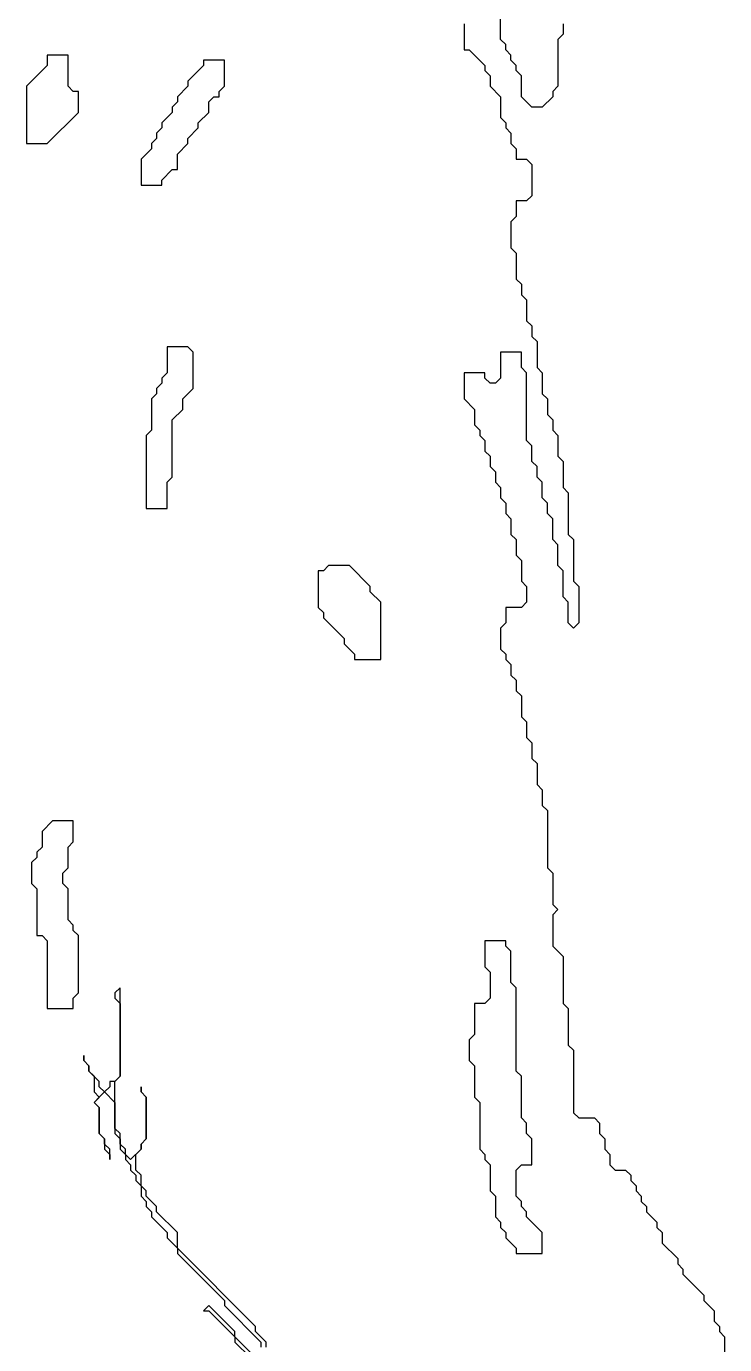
# Model space of a CAD drawing. Header units: metres. Extents: x 0 to 500, y 0 to 703.
# Drawn here: x 306.5 to 323.25, y 493.94 to 525.56 of the extents above; entities that cross this region are included whole.
import ezdxf

# ---------------------------------------------------------------- set-up
doc = ezdxf.new("R2010")
doc.units = ezdxf.units.M

msp = doc.modelspace()

# ---------------------------------------------------------------- linework, layer by layer
for points in [[(319.375, 525.625), (319.375, 525.375), (319.25, 525.25), (319.25, 524.125), (319.125, 524), (319.125, 523.875), (318.875, 523.625), (318.625, 523.625), (318.375, 523.875), (318.375, 524.375), (318.25, 524.5), (318.25, 524.625), (318.125, 524.75), (318.125, 524.875), (318, 525), (318, 525.125), (317.875, 525.25), (317.875, 526.125)], [(317, 525.625), (317, 525), (317.125, 525), (317.5, 524.625), (317.5, 524.5), (317.625, 524.375), (317.625, 524.125), (317.875, 523.875), (317.875, 523.375), (318, 523.25), (318, 523.125), (318.125, 523), (318.125, 522.75), (318.25, 522.625), (318.25, 522.375), (318.5, 522.375), (318.625, 522.25), (318.625, 521.5), (318.5, 521.375), (318.25, 521.375), (318.25, 521), (318.125, 520.875), (318.125, 520.25), (318.25, 520.125), (318.25, 519.5), (318.375, 519.375), (318.375, 519.125), (318.5, 519), (318.5, 518.5), (318.625, 518.375), (318.625, 518.125), (318.75, 518), (318.75, 517.375), (318.875, 517.25), (318.875, 516.75), (319, 516.625), (319, 516.25), (319.125, 516.125), (319.125, 515.875), (319.25, 515.75), (319.25, 515.25), (319.375, 515.125), (319.375, 514.5), (319.5, 514.375), (319.5, 513.375), (319.625, 513.25), (319.625, 512.25), (319.75, 512.125), (319.75, 511.25), (319.625, 511.125), (319.5, 511.25), (319.5, 511.75), (319.375, 511.875), (319.375, 512.5), (319.25, 512.625), (319.25, 513.125), (319.125, 513.25), (319.125, 513.75), (319, 513.875), (319, 514.125), (318.875, 514.25), (318.875, 514.625), (318.75, 514.75), (318.75, 515), (318.625, 515.125), (318.625, 515.5), (318.5, 515.625), (318.5, 517.25), (318.375, 517.375), (318.375, 517.75), (317.875, 517.75), (317.875, 517.125), (317.75, 517), (317.625, 517), (317.5, 517.125), (317.5, 517.25), (317, 517.25), (317, 516.625), (317.25, 516.375), (317.25, 516), (317.375, 515.875), (317.375, 515.75), (317.5, 515.625), (317.5, 515.375), (317.625, 515.25), (317.625, 515), (317.75, 514.875), (317.75, 514.625), (317.875, 514.5), (317.875, 514.25), (318, 514.125), (318, 513.875), (318.125, 513.75), (318.125, 513.375), (318.25, 513.25), (318.25, 512.875), (318.375, 512.75), (318.375, 512.25), (318.5, 512.125), (318.5, 511.75), (318.375, 511.625), (318, 511.625), (318, 511.25), (317.875, 511.125), (317.875, 510.625), (318, 510.5), (318, 510.375), (318.125, 510.25), (318.125, 510), (318.25, 509.875), (318.25, 509.625), (318.375, 509.5), (318.375, 509), (318.5, 508.875), (318.5, 508.5), (318.625, 508.375), (318.625, 508), (318.75, 507.875), (318.75, 507.375), (318.875, 507.25), (318.875, 506.875), (319, 506.75), (319, 505.375), (319.125, 505.25), (319.125, 504.5), (319.25, 504.375), (319.125, 504.25), (319.125, 503.5), (319.375, 503.25), (319.375, 502.125), (319.5, 502), (319.5, 501.125), (319.625, 501), (319.625, 499.5), (319.75, 499.375), (320.125, 499.375), (320.25, 499.25), (320.25, 499), (320.375, 498.875), (320.375, 498.625), (320.5, 498.5), (320.5, 498.25), (320.625, 498.125), (320.875, 498.125), (321, 498), (321, 497.875), (321.125, 497.75), (321.125, 497.625), (321.25, 497.5), (321.25, 497.375), (321.375, 497.25), (321.375, 497.125), (321.625, 496.875), (321.625, 496.75), (321.75, 496.625), (321.75, 496.375), (322.125, 496), (322.125, 495.875), (322.25, 495.75), (322.25, 495.625), (322.75, 495.125), (322.75, 495), (323, 494.75), (323, 494.5), (323.125, 494.375), (323.125, 494.25), (323.25, 494.125), (323.25, 493.5)], [(312.25, 493.875), (312.25, 494), (312, 494.25), (312, 494.375), (310.125, 496.25), (310.125, 496.625), (309.625, 497.125), (309.625, 497.25), (309.375, 497.5), (309.375, 497.625), (309.25, 497.75), (309.25, 498), (309.125, 498.125), (309.125, 498.5), (309.25, 498.625), (309.25, 498.75), (309.375, 498.875), (309.375, 499.875), (309.25, 500), (309.25, 500.125), (309.25, 500), (309.375, 499.875), (309.375, 498.875), (309.25, 498.75), (309.25, 498.625), (309, 498.375), (308.875, 498.5), (308.875, 498.625), (308.75, 498.75), (308.75, 499), (308.625, 499.125), (308.625, 500.25), (308.75, 500.375), (308.75, 502.5), (308.625, 502.375), (308.625, 502.25), (308.75, 502.125), (308.75, 500.375), (308.625, 500.25), (308.5, 500.25), (308.5, 500.125), (308.375, 500), (308.25, 500.125), (308.25, 500.25), (308, 500.5), (308, 500.625), (307.875, 500.75), (307.875, 500.875), (307.875, 500.75), (308, 500.625), (308, 500.5), (308.125, 500.375), (308.125, 500), (308.25, 499.875), (308.125, 499.75), (308.25, 499.625), (308.25, 499), (308.375, 498.875), (308.375, 498.625), (308.5, 498.5), (308.5, 498.375), (308.5, 498.625), (308.375, 498.75), (308.375, 498.875), (308.25, 499), (308.25, 499.625), (308.125, 499.75), (308.375, 500), (308.625, 499.75), (308.625, 499), (308.75, 498.875), (308.75, 498.625), (308.875, 498.5), (308.875, 498.375), (309, 498.25), (309, 498.125), (309.125, 498), (309.125, 497.875), (309.25, 497.75), (309.25, 497.5), (309.375, 497.375), (309.375, 497.25), (309.5, 497.125), (309.5, 497), (309.875, 496.625), (309.875, 496.5), (310.125, 496.25), (310.125, 496.125), (311.25, 495), (311.25, 494.875), (312.125, 494), (312.125, 493.875)], [(312.125, 493.5), (311.5, 494.125), (311.5, 494.25), (310.875, 494.875), (310.75, 494.75), (310.875, 494.75), (311.5, 494.125), (311.5, 494), (311.875, 493.625)]]:
    msp.add_lwpolyline(points)
for points in [[(307, 524.875), (307, 524.625), (306.5, 524.125), (306.5, 522.75), (307, 522.75), (307.75, 523.5), (307.75, 524), (307.625, 524), (307.5, 524.125), (307.5, 524.875)], [(310.75, 524.75), (310.75, 524.625), (310.375, 524.25), (310.375, 524.125), (310.125, 523.875), (310.125, 523.75), (310, 523.625), (310, 523.5), (309.75, 523.25), (309.75, 523.125), (309.625, 523), (309.625, 522.875), (309.5, 522.75), (309.5, 522.625), (309.25, 522.375), (309.25, 521.75), (309.75, 521.75), (309.75, 521.875), (310, 522.125), (310.125, 522.125), (310.125, 522.5), (310.375, 522.75), (310.375, 522.875), (310.625, 523.125), (310.625, 523.25), (310.875, 523.5), (310.875, 523.75), (311, 523.875), (311.125, 523.875), (311.125, 524), (311.25, 524.125), (311.25, 524.75)], [(309.875, 517.875), (309.875, 517.25), (309.75, 517.125), (309.75, 517), (309.625, 516.875), (309.625, 516.75), (309.5, 516.625), (309.5, 515.875), (309.375, 515.75), (309.375, 514), (309.875, 514), (309.875, 514.625), (310, 514.75), (310, 516.125), (310.25, 516.375), (310.25, 516.625), (310.5, 516.875), (310.5, 517.75), (310.375, 517.875)], [(313.75, 512.625), (313.625, 512.5), (313.5, 512.5), (313.5, 511.625), (313.625, 511.5), (313.625, 511.375), (314.125, 510.875), (314.125, 510.75), (314.375, 510.5), (314.375, 510.375), (315, 510.375), (315, 511.75), (314.75, 512), (314.75, 512.125), (314.25, 512.625)], [(307.125, 506.5), (306.875, 506.25), (306.875, 505.875), (306.75, 505.75), (306.75, 505.625), (306.625, 505.5), (306.625, 505), (306.75, 504.875), (306.75, 503.75), (306.875, 503.75), (307, 503.625), (307, 502), (307.625, 502), (307.625, 502.25), (307.75, 502.375), (307.75, 503.75), (307.625, 503.875), (307.625, 504), (307.5, 504.125), (307.5, 504.875), (307.375, 505), (307.375, 505.25), (307.5, 505.375), (307.5, 505.875), (307.625, 506), (307.625, 506.5)], [(317.5, 503.625), (317.5, 503), (317.625, 502.875), (317.625, 502.25), (317.5, 502.125), (317.25, 502.125), (317.25, 501.375), (317.125, 501.25), (317.125, 500.75), (317.25, 500.625), (317.25, 499.875), (317.375, 499.75), (317.375, 498.625), (317.5, 498.5), (317.5, 498.375), (317.625, 498.25), (317.625, 497.625), (317.75, 497.5), (317.75, 497), (317.875, 496.875), (317.875, 496.75), (318, 496.625), (318, 496.5), (318.25, 496.25), (318.25, 496.125), (318.875, 496.125), (318.875, 496.625), (318.5, 497), (318.5, 497.125), (318.375, 497.25), (318.375, 497.375), (318.25, 497.5), (318.25, 498.125), (318.375, 498.25), (318.625, 498.25), (318.625, 498.875), (318.5, 499), (318.5, 499.25), (318.375, 499.375), (318.375, 500.375), (318.25, 500.5), (318.25, 502.5), (318.125, 502.625), (318.125, 503.375), (318, 503.5), (318, 503.625)]]:
    msp.add_lwpolyline(points, close=True)

doc.saveas('drawing.dxf')
